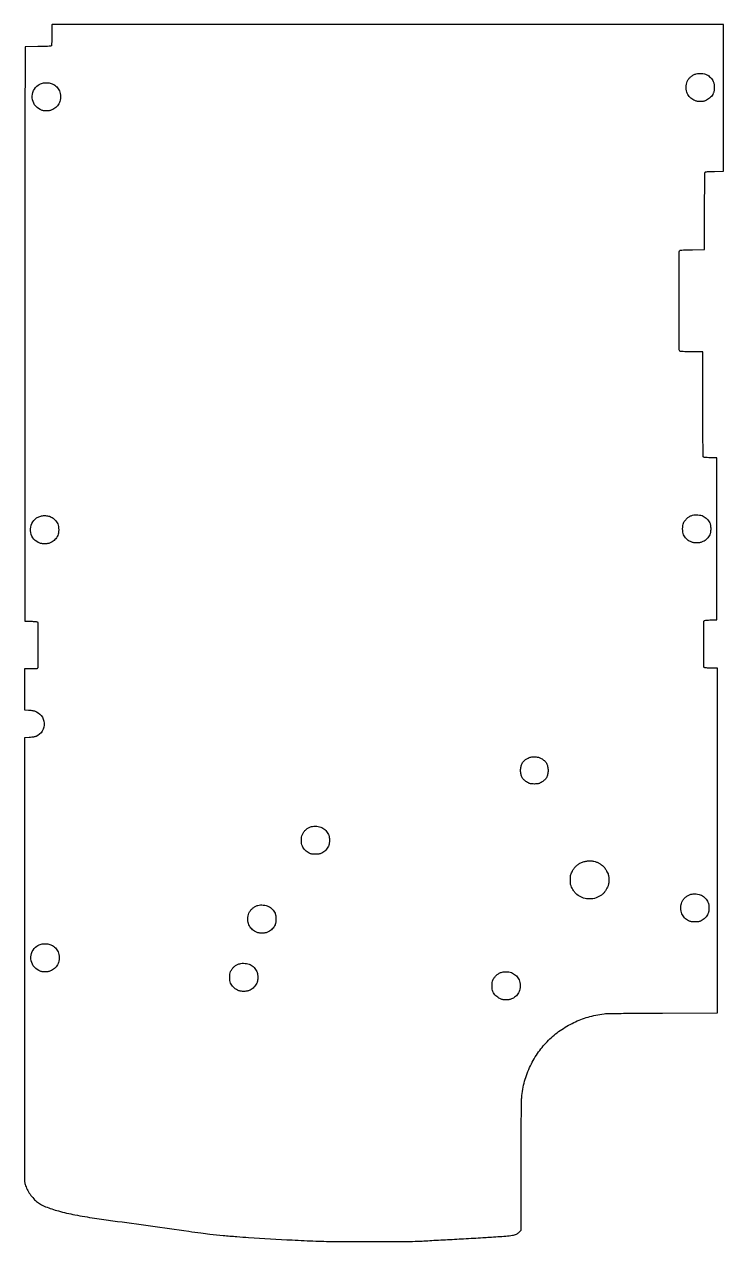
# Model space of a CAD drawing. Extents: x 0 to 1570, y 0 to 2736.
import ezdxf

# ---------------------------------------------------------------- set-up
doc = ezdxf.new("R2010")
doc.units = 0

msp = doc.modelspace()

# ---------------------------------------------------------------- linework, layer by layer
for points in [[(62.667326, 2735.333993, 0.190579), (62.396178, 2734.708008, 0.001044), (62.196027, 2728.044495, 0.004295), (62.048125, 2720.401716, 0.00269), (62, 2711.455778, -0.002411), (61.942968, 2699.629407, -0.011283), (61.72372, 2692.825042, -0.012859), (61.370952, 2688.451963, -0.195397), (60.666643, 2687.138301, -0.159139), (59.323772, 2686.606462, -0.003841), (52.555625, 2686.242108, -0.006684), (43.551995, 2685.947301, -0.002502), (30.916643, 2685.765856), (2.5, 2685.5), (1.772939, 2500.5, 0.000634), (1.505599, 2400.07194, 0.000155), (1.326151, 2234.571875, 0.000159), (1.239411, 2044.871094, 0.000158), (1.272939, 1855), (1.5, 1394.5), (14.934054, 1394.219693, -0.006736), (20.379176, 1394.032664, -0.011244), (24.953197, 1393.71061, -0.00795), (28.612244, 1393.311374, -0.142999), (29.684054, 1392.847248, -0.212816), (30.430096, 1391.336509, -0.003547), (30.738254, 1381.777543, -0.005315), (30.948095, 1367.30955, -0.000968), (31, 1340.5, -0.000829), (30.952229, 1311.7022, -0.006258), (30.736714, 1298.092356, -0.006358), (30.394575, 1289.765677, -0.20904), (29.511496, 1288.009541, -0.140197), (28.194481, 1287.430622, -0.019608), (25.202784, 1287.141454, -0.015869), (20.816144, 1287.029957, -0.00501), (14.261496, 1287.137096), (0.5, 1287.5), (0.5, 1241.5), (0.5, 1195.5), (9.5, 1194.853184, -0.011699), (13.318611, 1194.488777, -0.009793), (17.350367, 1193.928331, -0.009917), (21.016725, 1193.270472, -0.026556), (23.586354, 1192.613041, -0.153678), (38.375311, 1182.30879, -0.150246), (44.760246, 1165.295237, -0.150426), (40.481927, 1147.648581, -0.154093), (27.050805, 1135.663934, -0.038669), (24.307907, 1134.676766, -0.025544), (21.034893, 1133.954845, -0.019802), (16.91495, 1133.43122, -0.009028), (11.5, 1133.058278), (0.5, 1132.5), (0.5, 633.5, 0.000058), (0.537018, 315.223819, 0.000849), (0.753891, 202.850055, 0.000588), (1.071305, 136.756114, 0.073477), (2.331524, 128.565659, 0.043032), (6.785283, 117.586352, 0.033304), (13.401682, 106.497331, 0.033495), (21.373847, 96.465845, 0.045592), (29.895039, 88.666463, 0.071157), (48.014358, 78.578717, 0.023547), (76.991214, 69.013321, 0.020343), (113.950424, 60.3176, 0.012558), (158, 52.970024, 0.000181), (199.401988, 47.143913, 0.000027), (283.395775, 35.359889, 0.000018), (369.415698, 23.2995, 0.000345), (396.5, 19.522252, 0.008318), (417.164229, 17.004503, 0.002993), (446.645755, 14.087487, 0.003045), (477.63886, 11.398409, 0.004947), (504, 9.535182, 0.000978), (602.051494, 3.771552, 0.005394), (654.908256, 1.340037, 0.006736), (702.698363, 0.302417, 0.002085), (774.641955, 0.009826, 0.00074), (822.548721, 0.085616, 0.002305), (854.815593, 0.333156, 0.003306), (877.800525, 0.767492, 0.009095), (894, 1.47579, -0.001212), (906.241109, 2.204511, -0.000366), (924.84375, 3.253045, -0.000366), (945.707979, 4.398409, -0.000398), (966, 5.481232, 0.00069), (986.80294, 6.603481, 0.000552), (1009.2125, 7.868226, 0.000558), (1029.945611, 9.084515, 0.001416), (1045, 10.027295, 0.002315), (1081.598432, 12.593534, 0.023828), (1096.634602, 14.441393, 0.061563), (1105.271114, 17.045928, 0.092646), (1111.742264, 21.479106), (1116, 25.736842), (1116.010317, 168.618421, -0.000532), (1116.079774, 229.722101, -0.001136), (1116.290963, 276.942693, -0.0007), (1116.59108, 313.797187, -0.019108), (1117.054789, 323.5, -0.021672), (1119.519428, 342.454357, -0.024131), (1123.559665, 360.446214, -0.024132), (1129.314545, 377.964425, -0.021677), (1136.915302, 395.5, -0.039408), (1154.977018, 426.246881, -0.044261), (1177.028828, 452.514628, -0.044276), (1203.352881, 474.484013, -0.039481), (1234.130714, 492.436995, -0.020564), (1249.902883, 499.254846, -0.02091), (1266.095314, 504.712234, -0.020106), (1283.271217, 508.971149, -0.016244), (1302, 512.193118, -0.03069), (1308.259749, 512.673055, -0.000596), (1340.58381, 513.1246, -0.001296), (1380.992082, 513.53616, -0.000617), (1433, 513.866914), (1556.5, 514.5), (1556.5, 901.5), (1556.5, 1288.5), (1542.567025, 1288.779411, -0.006398), (1536.884028, 1288.966153, -0.011028), (1532.161821, 1289.286333, -0.007782), (1528.403936, 1289.683576, -0.143943), (1527.317025, 1290.151856, -0.222572), (1525.913472, 1293.132669, -0.000513), (1525.861808, 1342.999562, -0.000513), (1525.912453, 1392.866484, -0.222578), (1527.315946, 1395.847248, -0.142999), (1528.387756, 1396.311374, -0.00795), (1532.046803, 1396.71061, -0.011244), (1536.620824, 1397.032664, -0.006736), (1542.065946, 1397.219693), (1555.5, 1397.5), (1555.5, 1579.5), (1555.5, 1761.5), (1540.850737, 1761.776156, -0.004671), (1533.842233, 1761.973778, -0.015895), (1529.285551, 1762.29015, -0.018894), (1526.232427, 1762.716948, -0.177169), (1525.104885, 1763.373622, -0.171654), (1524.52953, 1764.936551, -0.00034), (1524.20524, 1791.832179, -0.00179), (1523.929189, 1827.237732, -0.000513), (1523.754148, 1882.097466), (1523.5, 1999.5), (1498.580969, 1999.767839, -0.002949), (1487.629803, 1999.950137, -0.007424), (1479.657323, 2000.248359, -0.004528), (1473.632575, 2000.618087, -0.156862), (1472.330969, 2001.140283, -0.222996), (1470.872542, 2004.244132, -0.000114), (1470.848188, 2114.500588, -0.000114), (1470.873936, 2224.757025, -0.222992), (1472.332402, 2227.860906, -0.158229), (1473.65859, 2228.388862, -0.004117), (1480.107291, 2228.7554, -0.006983), (1488.669121, 2229.051562, -0.002676), (1500.582402, 2229.233351), (1527.5, 2229.5), (1527.755583, 2315.904265, -0.000709), (1527.931526, 2356.10943, -0.002414), (1528.20974, 2382.300359, -0.000607), (1528.539621, 2402.093659, -0.17033), (1529.111123, 2403.633895, -0.18916), (1530.358473, 2404.322095, -0.013825), (1534.329985, 2404.731089, -0.012363), (1540.380733, 2405.03538, -0.003025), (1550.35554, 2405.229631), (1570.5, 2405.5), (1570.5, 2570.5), (1570.5, 2735.5), (816.917326, 2735.75066, 0.000083), (527.909898, 2735.798816, 0.000138), (284.503536, 2735.731661, 0.000001), (63.330722, 2735.608997, 0.198768)], [(64.556488, 2601.516165, -0.047409), (69.018533, 2598.781932, -0.04041), (73.150343, 2595.119259, -0.040067), (76.674171, 2590.802831, -0.044487), (79.326972, 2586.122405, -0.070333), (81.005816, 2580.419356, -0.03648), (81.547855, 2573, -0.03648), (81.005816, 2565.580644, -0.070333), (79.326972, 2559.877595, -0.044881), (76.634245, 2555.135423, -0.041336), (73.071206, 2550.807362, -0.041285), (68.839863, 2547.119356, -0.044501), (64.160544, 2544.279782, -0.022092), (60.793395, 2542.807061, -0.043601), (57.991059, 2541.998245, -0.03679), (54.796889, 2541.612142, -0.011687), (50, 2541.5, -0.011687), (45.203111, 2541.612142, -0.03679), (42.008941, 2541.998245, -0.043601), (39.206605, 2542.807061, -0.022092), (35.839456, 2544.279782, -0.132252), (23.570438, 2555.028931, -0.129062), (18.213284, 2570.585408, -0.12867), (21.181212, 2586.80427, -0.131056), (31.703808, 2599.359437, -0.075929), (39.009576, 2602.98865, -0.061058), (47.639096, 2604.626089, -0.060326), (56.517685, 2604.137703, -0.070003)], [(1532.556488, 2622.516165, -0.047365), (1537.009497, 2619.788006, -0.040234), (1541.13939, 2616.130909, -0.039814), (1544.673356, 2611.814259, -0.043798), (1547.352904, 2607.122405, -0.032594), (1548.387104, 2604.425625, -0.035089), (1549.031935, 2601.682532, -0.028202), (1549.374721, 2598.409302, -0.011989), (1549.480464, 2594, -0.011989), (1549.374721, 2589.590698, -0.028202), (1549.031935, 2586.317468, -0.035089), (1548.387104, 2583.574375, -0.032594), (1547.352904, 2580.877595, -0.04419), (1544.633071, 2576.123833, -0.041079), (1541.059934, 2571.795569, -0.041115), (1536.830729, 2568.113255, -0.044457), (1532.160544, 2565.279782, -0.022092), (1528.793395, 2563.807061, -0.043601), (1525.991059, 2562.998245, -0.03679), (1522.796889, 2562.612142, -0.011687), (1518, 2562.5, -0.011687), (1513.203111, 2562.612142, -0.03679), (1510.008941, 2562.998245, -0.043601), (1507.206605, 2563.807061, -0.022092), (1503.839456, 2565.279782, -0.044501), (1499.160137, 2568.119356, -0.041285), (1494.928794, 2571.807362, -0.041336), (1491.365755, 2576.135423, -0.044881), (1488.673028, 2580.877595, -0.070365), (1487.00054, 2586.560403, -0.036145), (1486.454589, 2593.97812, -0.036151), (1486.982146, 2601.389746, -0.071008), (1488.641356, 2607.050805, -0.052374), (1492.204208, 2613.110261, -0.054837), (1496.900539, 2618.19455, -0.055243), (1502.555651, 2622.105953, -0.054637), (1508.950561, 2624.701535, -0.055643), (1514.455771, 2625.619541, -0.03661), (1520.883596, 2625.496585, -0.036537), (1527.246074, 2624.434817, -0.054207)], [(60.556488, 1628.516165, -0.047409), (65.018533, 1625.781932, -0.04041), (69.150343, 1622.119259, -0.040067), (72.674171, 1617.802831, -0.044487), (75.326972, 1613.122405, -0.070333), (77.005816, 1607.419356, -0.03648), (77.547855, 1600, -0.03648), (77.005816, 1592.580644, -0.070333), (75.326972, 1586.877595, -0.044881), (72.634245, 1582.135423, -0.041336), (69.071206, 1577.807362, -0.041285), (64.839863, 1574.119356, -0.044501), (60.160544, 1571.279782, -0.022092), (56.793395, 1569.807061, -0.043601), (53.991059, 1568.998245, -0.03679), (50.796889, 1568.612142, -0.011687), (46, 1568.5, -0.011687), (41.203111, 1568.612142, -0.03679), (38.008941, 1568.998245, -0.043601), (35.206605, 1569.807061, -0.022092), (31.839456, 1571.279782, -0.132252), (19.570438, 1582.028931, -0.129062), (14.213284, 1597.585408, -0.12867), (17.181212, 1613.80427, -0.131056), (27.703808, 1626.359437, -0.075929), (35.009576, 1629.98865, -0.061058), (43.639096, 1631.626089, -0.060326), (52.517685, 1631.137703, -0.070003)], [(1524.556488, 1630.516165, -0.047365), (1529.009497, 1627.788006, -0.040234), (1533.13939, 1624.130909, -0.039814), (1536.673356, 1619.814259, -0.043798), (1539.352904, 1615.122405, -0.032594), (1540.387104, 1612.425625, -0.035089), (1541.031935, 1609.682532, -0.028202), (1541.374721, 1606.409302, -0.011989), (1541.480464, 1602, -0.011989), (1541.374721, 1597.590698, -0.028202), (1541.031935, 1594.317468, -0.035089), (1540.387104, 1591.574375, -0.032594), (1539.352904, 1588.877595, -0.04419), (1536.633071, 1584.123833, -0.041079), (1533.059934, 1579.795569, -0.041115), (1528.830729, 1576.113255, -0.044457), (1524.160544, 1573.279782, -0.022092), (1520.793395, 1571.807061, -0.043601), (1517.991059, 1570.998245, -0.03679), (1514.796889, 1570.612142, -0.011687), (1510, 1570.5, -0.011687), (1505.203111, 1570.612142, -0.03679), (1502.008941, 1570.998245, -0.043601), (1499.206605, 1571.807061, -0.022092), (1495.839456, 1573.279782, -0.044501), (1491.160137, 1576.119356, -0.041285), (1486.928794, 1579.807362, -0.041336), (1483.365755, 1584.135423, -0.044881), (1480.673028, 1588.877595, -0.070365), (1479.00054, 1594.560403, -0.036145), (1478.454589, 1601.97812, -0.036151), (1478.982146, 1609.389746, -0.071008), (1480.641356, 1615.050805, -0.052374), (1484.204208, 1621.110261, -0.054837), (1488.900539, 1626.19455, -0.055243), (1494.555651, 1630.105953, -0.054637), (1500.950561, 1632.701535, -0.055643), (1506.455771, 1633.619541, -0.03661), (1512.883596, 1633.496585, -0.036537), (1519.246074, 1632.434817, -0.054207)], [(1161.113794, 1085.858664, -0.060395), (1167.952903, 1081.075253, -0.081256), (1172.683428, 1075.197347, -0.078024), (1175.418205, 1067.926722, -0.051054), (1176.332072, 1059, -0.051041), (1175.414992, 1050.039678, -0.078885), (1172.668516, 1042.774589, -0.0814), (1167.88448, 1036.874489, -0.058024), (1160.904185, 1031.984169, -0.016384), (1156.919854, 1029.998024, -0.052247), (1154.106765, 1029.049302, -0.045203), (1150.949733, 1028.634851, -0.010047), (1145.5, 1028.525329, -0.010047), (1140.050267, 1028.634851, -0.045203), (1136.893235, 1029.049302, -0.052247), (1134.080146, 1029.998024, -0.016384), (1130.095815, 1031.984169, -0.058024), (1123.11552, 1036.874489, -0.0814), (1118.331484, 1042.774589, -0.078885), (1115.585008, 1050.039678, -0.051041), (1114.667928, 1059, -0.05102), (1115.557434, 1067.694469, -0.073549), (1118.209961, 1074.944496, -0.077998), (1122.699634, 1080.81069, -0.066063), (1129.015155, 1085.414758, -0.021178), (1133.954283, 1087.835116, -0.04905), (1137.875185, 1089.113932, -0.048009), (1142.021106, 1089.619355, -0.019543), (1147.709609, 1089.541332, -0.018071), (1151.644665, 1089.190445, -0.035778), (1154.717018, 1088.578522, -0.036279), (1157.643302, 1087.541247, -0.019132)], [(668.556488, 930.516165, -0.047409), (673.018533, 927.781932, -0.04041), (677.150343, 924.119259, -0.040067), (680.674171, 919.802831, -0.044487), (683.326972, 915.122405, -0.032776), (684.342663, 912.433743, -0.034228), (684.980835, 909.673853, -0.027629), (685.322634, 906.385267, -0.01208), (685.428601, 902, -0.01208), (685.322634, 897.614733, -0.027629), (684.980835, 894.326147, -0.034228), (684.342663, 891.566257, -0.032776), (683.326972, 888.877595, -0.044881), (680.634245, 884.135423, -0.041336), (677.071206, 879.807362, -0.041285), (672.839863, 876.119356, -0.044501), (668.160544, 873.279782, -0.022092), (664.793395, 871.807061, -0.043601), (661.991059, 870.998245, -0.03679), (658.796889, 870.612142, -0.011687), (654, 870.5, -0.011687), (649.203111, 870.612142, -0.03679), (646.008941, 870.998245, -0.043601), (643.206605, 871.807061, -0.022092), (639.839456, 873.279782, -0.044501), (635.160137, 876.119356, -0.041285), (630.928794, 879.807362, -0.041336), (627.365755, 884.135423, -0.044881), (624.673028, 888.877595, -0.070365), (623.00054, 894.560403, -0.036145), (622.454589, 901.97812, -0.036151), (622.982146, 909.389746, -0.071008), (624.641356, 915.050805, -0.052374), (628.204208, 921.110261, -0.054837), (632.900539, 926.19455, -0.055243), (638.555651, 930.105953, -0.054637), (644.950561, 932.701535, -0.055643), (650.455771, 933.619541, -0.03661), (656.883596, 933.496585, -0.036537), (663.246074, 932.434817, -0.054207)], [(1279.200779, 854.891296, -0.042544), (1284.71811, 853.237145, -0.028959), (1290.665714, 850.479001, -0.029007), (1296.238164, 847.061566, -0.043545), (1300.616281, 843.410035, -0.034956), (1302.467883, 841.293457, -0.01471), (1304.664246, 838.21316, -0.01447), (1306.827903, 834.770229, -0.018279), (1308.616281, 831.461898, -0.012226), (1310.955451, 826.422341, -0.050738), (1311.973166, 823.231286, -0.044117), (1312.39621, 819.698027, -0.007747), (1312.5, 813, -0.007747), (1312.39621, 806.301973, -0.044117), (1311.973166, 802.768714, -0.050738), (1310.955451, 799.577659, -0.012226), (1308.616281, 794.538102, -0.030966), (1304.980522, 788.201797, -0.043542), (1300.935962, 783.09532, -0.045279), (1296.20134, 778.914173, -0.037666), (1290.5, 775.358704, -0.078111), (1277.140372, 770.83633, -0.077245), (1262.984348, 770.605393, -0.078207), (1249.576761, 774.664401, -0.083223), (1238.383719, 782.589965, -0.034956), (1236.532117, 784.706543, -0.01471), (1234.335754, 787.78684, -0.01447), (1232.172097, 791.229771, -0.018279), (1230.383719, 794.538102, -0.012226), (1228.044549, 799.577659, -0.050738), (1227.026834, 802.768714, -0.044117), (1226.60379, 806.301973, -0.007747), (1226.5, 813, -0.007747), (1226.60379, 819.698027, -0.044117), (1227.026834, 823.231286, -0.050738), (1228.044549, 826.422341, -0.012226), (1230.383719, 831.461898, -0.030688), (1233.947032, 837.679942, -0.041638), (1237.938263, 842.770264, -0.043574), (1242.560126, 846.952598, -0.038932), (1248.007872, 850.449042, -0.043204), (1255.408415, 853.634103, -0.044681), (1263.163737, 855.456207, -0.044547), (1271.141029, 855.874808, -0.042434)], [(1520.556488, 778.516165, -0.047365), (1525.009497, 775.788006, -0.040234), (1529.13939, 772.130909, -0.039814), (1532.673356, 767.814259, -0.043798), (1535.352904, 763.122405, -0.032594), (1536.387104, 760.425625, -0.035089), (1537.031935, 757.682532, -0.028202), (1537.374721, 754.409302, -0.011989), (1537.480464, 750, -0.011989), (1537.374721, 745.590698, -0.028202), (1537.031935, 742.317468, -0.035089), (1536.387104, 739.574375, -0.032594), (1535.352904, 736.877595, -0.04419), (1532.633071, 732.123833, -0.041079), (1529.059934, 727.795569, -0.041115), (1524.830729, 724.113255, -0.044457), (1520.160544, 721.279782, -0.022092), (1516.793395, 719.807061, -0.043601), (1513.991059, 718.998245, -0.03679), (1510.796889, 718.612142, -0.011687), (1506, 718.5, -0.011687), (1501.203111, 718.612142, -0.03679), (1498.008941, 718.998245, -0.043601), (1495.206605, 719.807061, -0.022092), (1491.839456, 721.279782, -0.044501), (1487.160137, 724.119356, -0.041285), (1482.928794, 727.807362, -0.041336), (1479.365755, 732.135423, -0.044881), (1476.673028, 736.877595, -0.070365), (1475.00054, 742.560403, -0.036145), (1474.454589, 749.97812, -0.036151), (1474.982146, 757.389746, -0.071008), (1476.641356, 763.050805, -0.052374), (1480.204208, 769.110261, -0.054837), (1484.900539, 774.19455, -0.055243), (1490.555651, 778.105953, -0.054637), (1496.950561, 780.701535, -0.055643), (1502.455771, 781.619541, -0.03661), (1508.883596, 781.496585, -0.036537), (1515.246074, 780.434817, -0.054207)], [(548.556488, 753.516165, -0.047409), (553.018533, 750.781932, -0.04041), (557.150343, 747.119259, -0.040067), (560.674171, 742.802831, -0.044487), (563.326972, 738.122405, -0.032776), (564.342663, 735.433743, -0.034228), (564.980835, 732.673853, -0.027629), (565.322634, 729.385267, -0.01208), (565.428601, 725, -0.01208), (565.322634, 720.614733, -0.027629), (564.980835, 717.326147, -0.034228), (564.342663, 714.566257, -0.032776), (563.326972, 711.877595, -0.044881), (560.634245, 707.135423, -0.041336), (557.071206, 702.807362, -0.041285), (552.839863, 699.119356, -0.044501), (548.160544, 696.279782, -0.022092), (544.793395, 694.807061, -0.043601), (541.991059, 693.998245, -0.03679), (538.796889, 693.612142, -0.011687), (534, 693.5, -0.011687), (529.203111, 693.612142, -0.03679), (526.008941, 693.998245, -0.043601), (523.206605, 694.807061, -0.022092), (519.839456, 696.279782, -0.044501), (515.160137, 699.119356, -0.041285), (510.928794, 702.807362, -0.041336), (507.365755, 707.135423, -0.044881), (504.673028, 711.877595, -0.070365), (503.00054, 717.560403, -0.036145), (502.454589, 724.97812, -0.036151), (502.982146, 732.389746, -0.071008), (504.641356, 738.050805, -0.052374), (508.204208, 744.110261, -0.054837), (512.900539, 749.19455, -0.055243), (518.555651, 753.105953, -0.054637), (524.950561, 755.701535, -0.055643), (530.455771, 756.619541, -0.03661), (536.883596, 756.496585, -0.036537), (543.246074, 755.434817, -0.054207)], [(61.556488, 666.516165, -0.047409), (66.018533, 663.781932, -0.04041), (70.150343, 660.119259, -0.040067), (73.674171, 655.802831, -0.044487), (76.326972, 651.122405, -0.070333), (78.005816, 645.419356, -0.03648), (78.547855, 638, -0.03648), (78.005816, 630.580644, -0.070333), (76.326972, 624.877595, -0.044881), (73.634245, 620.135423, -0.041336), (70.071206, 615.807362, -0.041285), (65.839863, 612.119356, -0.044501), (61.160544, 609.279782, -0.022092), (57.793395, 607.807061, -0.043601), (54.991059, 606.998245, -0.03679), (51.796889, 606.612142, -0.011687), (47, 606.5, -0.011687), (42.203111, 606.612142, -0.03679), (39.008941, 606.998245, -0.043601), (36.206605, 607.807061, -0.022092), (32.839456, 609.279782, -0.132252), (20.570438, 620.028931, -0.129062), (15.213284, 635.585408, -0.12867), (18.181212, 651.80427, -0.131056), (28.703808, 664.359437, -0.075929), (36.009576, 667.98865, -0.061058), (44.639096, 669.626089, -0.060326), (53.517685, 669.137703, -0.070003)], [(507.556488, 622.516165, -0.047409), (512.018533, 619.781932, -0.04041), (516.150343, 616.119259, -0.040067), (519.674171, 611.802831, -0.044487), (522.326972, 607.122405, -0.032776), (523.342663, 604.433743, -0.034228), (523.980835, 601.673853, -0.027629), (524.322634, 598.385267, -0.01208), (524.428601, 594, -0.01208), (524.322634, 589.614733, -0.027629), (523.980835, 586.326147, -0.034228), (523.342663, 583.566257, -0.032776), (522.326972, 580.877595, -0.044881), (519.634245, 576.135423, -0.041336), (516.071206, 571.807362, -0.041285), (511.839863, 568.119356, -0.044501), (507.160544, 565.279782, -0.022092), (503.793395, 563.807061, -0.043601), (500.991059, 562.998245, -0.03679), (497.796889, 562.612142, -0.011687), (493, 562.5, -0.011687), (488.203111, 562.612142, -0.03679), (485.008941, 562.998245, -0.043601), (482.206605, 563.807061, -0.022092), (478.839456, 565.279782, -0.044501), (474.160137, 568.119356, -0.041285), (469.928794, 571.807362, -0.041336), (466.365755, 576.135423, -0.044881), (463.673028, 580.877595, -0.070365), (462.00054, 586.560403, -0.036145), (461.454589, 593.97812, -0.036151), (461.982146, 601.389746, -0.071008), (463.641356, 607.050805, -0.052374), (467.204208, 613.110261, -0.054837), (471.900539, 618.19455, -0.055243), (477.555651, 622.105953, -0.054637), (483.950561, 624.701535, -0.055643), (489.455771, 625.619541, -0.03661), (495.883596, 625.496585, -0.036537), (502.246074, 624.434817, -0.054207)], [(1096.556488, 603.516165, -0.047409), (1101.018533, 600.781932, -0.04041), (1105.150343, 597.119259, -0.040067), (1108.674171, 592.802831, -0.044487), (1111.326972, 588.122405, -0.070333), (1113.005816, 582.419356, -0.03648), (1113.547855, 575, -0.03648), (1113.005816, 567.580644, -0.070333), (1111.326972, 561.877595, -0.044881), (1108.634245, 557.135423, -0.041336), (1105.071206, 552.807362, -0.041285), (1100.839863, 549.119356, -0.044501), (1096.160544, 546.279782, -0.022092), (1092.793395, 544.807061, -0.043601), (1089.991059, 543.998245, -0.03679), (1086.796889, 543.612142, -0.011687), (1082, 543.5, -0.011687), (1077.203111, 543.612142, -0.03679), (1074.008941, 543.998245, -0.043601), (1071.206605, 544.807061, -0.022092), (1067.839456, 546.279782, -0.044501), (1063.160137, 549.119356, -0.041285), (1058.928794, 552.807362, -0.041336), (1055.365755, 557.135423, -0.044881), (1052.673028, 561.877595, -0.070365), (1051.00054, 567.560403, -0.036145), (1050.454589, 574.97812, -0.036151), (1050.982146, 582.389746, -0.071008), (1052.641356, 588.050805, -0.052374), (1056.204208, 594.110261, -0.054837), (1060.900539, 599.19455, -0.055243), (1066.555651, 603.105953, -0.054637), (1072.950561, 605.701535, -0.055643), (1078.455771, 606.619541, -0.03661), (1084.883596, 606.496585, -0.036537), (1091.246074, 605.434817, -0.054207)]]:
    msp.add_lwpolyline(points, format="xyb", close=True)

doc.saveas('drawing.dxf')
